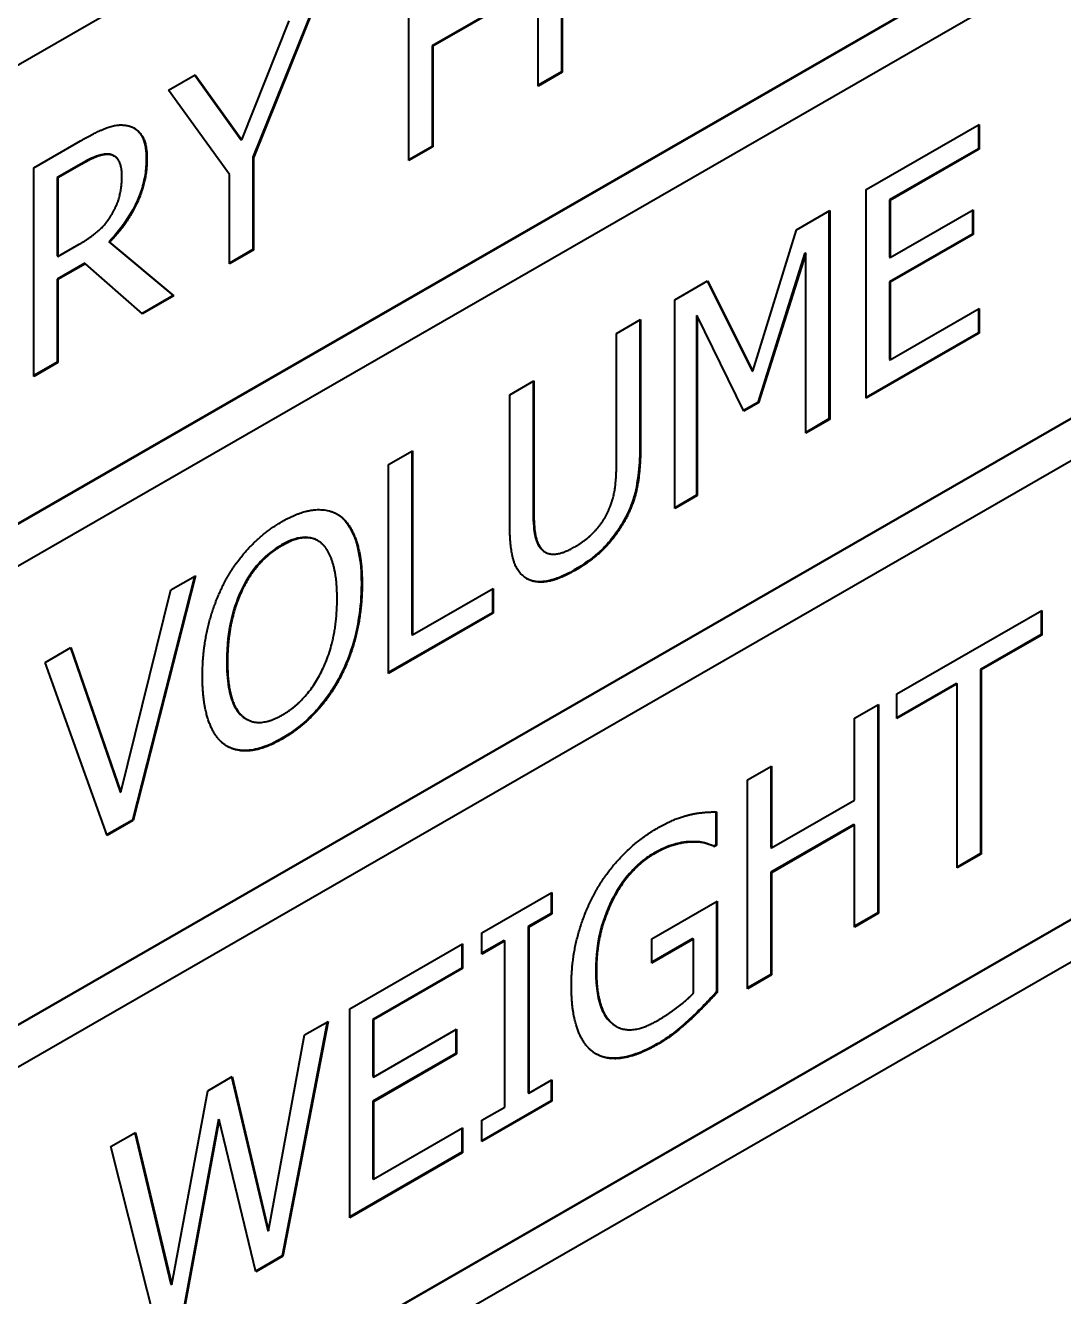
# Model space of a CAD drawing. Header units: millimetres. Extents: x 0 to 5945, y 0 to 4205.
# Drawn here: x 5615.7 to 5620.78, y 3417.95 to 3424.18 of the extents above; entities that cross this region are included whole.
import ezdxf

# ---------------------------------------------------------------- set-up
doc = ezdxf.new("R2010")
doc.units = ezdxf.units.MM
doc.header["$LTSCALE"] = 5
doc.layers.add('가시적인 것(ISO)', color=3, linetype='Continuous', lineweight=40)
doc.layers.add('가시적인 좁은 것(ISO)', color=3, linetype='Continuous', lineweight=35)

msp = doc.modelspace()

# ---------------------------------------------------------------- linework, layer by layer
at = {"layer": '가시적인 것(ISO)'}
for p, q in [((5611.495, 3421.5822), (5627.2282, 3430.6423)), ((5611.495, 3419.3381), (5627.2246, 3428.3961)), ((5627.2282, 3428.3941), (5611.495, 3419.334)), ((5611.495, 3419.1296), (5627.2282, 3428.1897)), ((5611.495, 3416.8854), (5627.2246, 3425.9435)), ((5627.2282, 3425.9414), (5611.495, 3416.8813)), ((5611.495, 3416.677), (5627.2282, 3425.7371)), ((5618.2122, 3423.8796), (5618.2122, 3424.9015)), ((5617.5783, 3423.5145), (5617.5783, 3424.5365)), ((5618.3261, 3424.3559), (5618.3261, 3423.9493)), ((5618.3296, 3424.3538), (5618.3296, 3423.9472)), ((5617.1113, 3424.2676), (5616.8148, 3423.5311)), ((5617.117, 3424.2708), (5616.8183, 3423.5291)), ((5618.0861, 3424.303), (5617.6922, 3424.0761)), ((5618.0897, 3424.301), (5617.6957, 3424.0741)), ((5616.7603, 3423.6157), (5616.9923, 3424.1991)), ((5617.6922, 3424.0761), (5617.6922, 3423.5842)), ((5617.6922, 3424.0761), (5617.6957, 3424.0741)), ((5617.6957, 3424.0741), (5617.6957, 3423.5822)), ((5616.4021, 3423.8592), (5616.5325, 3423.9343)), ((5616.531, 3423.9334), (5616.7567, 3423.6178)), ((5616.5325, 3423.9343), (5616.7603, 3423.6157)), ((5618.3261, 3423.9493), (5618.2122, 3423.8836)), ((5618.3296, 3423.9472), (5618.2122, 3423.8796)), ((5618.3261, 3423.9493), (5618.3296, 3423.9472)), ((5616.7008, 3423.4473), (5616.4021, 3423.8592)), ((5619.8173, 3423.3732), (5620.3703, 3423.6917)), ((5620.3668, 3423.6896), (5620.3668, 3423.5728)), ((5620.3703, 3423.6917), (5620.3703, 3423.5707)), ((5615.7439, 3423.4801), (5615.9716, 3423.6113)), ((5616.7567, 3423.6178), (5616.7603, 3423.6157)), ((5617.6922, 3423.5842), (5617.5783, 3423.5186)), ((5617.6957, 3423.5822), (5617.5783, 3423.5145)), ((5617.6922, 3423.5842), (5617.6957, 3423.5822)), ((5616.1338, 3423.5385), (5616.1373, 3423.5365)), ((5616.8148, 3423.5311), (5616.8183, 3423.5291)), ((5616.8148, 3423.5311), (5616.8148, 3423.0789)), ((5616.8183, 3423.5291), (5616.8183, 3423.0769)), ((5620.3668, 3423.5728), (5619.9313, 3423.322)), ((5620.3703, 3423.5707), (5619.9348, 3423.32)), ((5620.3668, 3423.5728), (5620.3703, 3423.5707)), ((5611.495, 3414.4328), (5627.2246, 3423.4908)), ((5627.2282, 3423.4888), (5611.495, 3414.4287)), ((5615.7439, 3422.4582), (5615.7439, 3423.4801)), ((5615.9746, 3423.4994), (5615.8578, 3423.4322)), ((5615.9781, 3423.4974), (5615.8613, 3423.4302)), ((5615.8578, 3423.4322), (5615.8613, 3423.4302)), ((5615.8578, 3423.4322), (5615.8578, 3423.0479)), ((5615.8613, 3423.4302), (5615.8613, 3423.0459)), ((5616.7008, 3423.0093), (5616.7008, 3423.4473)), ((5619.8173, 3422.3513), (5619.8173, 3423.3732)), ((5611.495, 3414.2243), (5627.2282, 3423.2844)), ((5619.9313, 3423.322), (5619.9348, 3423.32)), ((5619.9313, 3423.322), (5619.9313, 3423.0421)), ((5619.9348, 3423.32), (5619.9348, 3423.0401)), ((5619.9348, 3423.0401), (5620.3409, 3423.2739)), ((5620.3374, 3423.2719), (5620.3374, 3423.1551)), ((5620.3409, 3423.2739), (5620.3409, 3423.153)), ((5619.475, 3423.1761), (5619.6383, 3423.2701)), ((5619.6347, 3423.2681), (5619.6347, 3422.2502)), ((5619.6383, 3423.2701), (5619.6383, 3422.2482)), ((5619.2615, 3422.4842), (5619.475, 3423.1761)), ((5620.3374, 3423.1551), (5619.9313, 3422.9212)), ((5620.3409, 3423.153), (5619.9348, 3422.9191)), ((5620.3374, 3423.1551), (5620.3409, 3423.153)), ((5615.8613, 3423.0459), (5615.9645, 3423.1053)), ((5616.1099, 3423.1178), (5616.1135, 3423.1157)), ((5616.1099, 3423.1178), (5616.4244, 3422.8541)), ((5616.1135, 3423.1157), (5616.4279, 3422.8521)), ((5615.8578, 3423.0479), (5615.8613, 3423.0459)), ((5616.8148, 3423.0789), (5616.7008, 3423.0133)), ((5616.8183, 3423.0769), (5616.7008, 3423.0093)), ((5616.8148, 3423.0789), (5616.8183, 3423.0769)), ((5619.5173, 3423.0629), (5619.2866, 3422.3313)), ((5619.5208, 3423.0608), (5619.2902, 3422.3293)), ((5619.5173, 3423.0629), (5619.5208, 3423.0608)), ((5619.5208, 3422.1805), (5619.5208, 3423.0608)), ((5619.9313, 3423.0421), (5619.9348, 3423.0401)), ((5615.9925, 3423.012), (5615.8578, 3422.9345)), ((5615.996, 3423.01), (5615.8613, 3422.9325)), ((5615.9925, 3423.012), (5615.996, 3423.01)), ((5616.2753, 3422.7642), (5615.996, 3423.01)), ((5615.8578, 3422.9345), (5615.8613, 3422.9325)), ((5615.8578, 3422.9345), (5615.8578, 3422.5279)), ((5615.8613, 3422.9325), (5615.8613, 3422.5258)), ((5618.8804, 3422.8337), (5619.0409, 3422.9261)), ((5619.0389, 3422.925), (5619.258, 3422.4862)), ((5619.0409, 3422.9261), (5619.2615, 3422.4842)), ((5619.9313, 3422.9212), (5619.9348, 3422.9191)), ((5619.9313, 3422.9212), (5619.9313, 3422.5419)), ((5619.9348, 3422.9191), (5619.9348, 3422.5398)), ((5616.4244, 3422.8541), (5616.2726, 3422.7667)), ((5616.4279, 3422.8521), (5616.2753, 3422.7642)), ((5616.4244, 3422.8541), (5616.4279, 3422.8521)), ((5618.8804, 3421.8118), (5618.8804, 3422.8337)), ((5619.9348, 3422.5398), (5620.3703, 3422.7906)), ((5620.3668, 3422.7886), (5620.3668, 3422.6718)), ((5620.3703, 3422.7906), (5620.3703, 3422.6697)), ((5618.5946, 3422.6691), (5618.7121, 3422.7368)), ((5618.7086, 3422.7347), (5618.7086, 3422.1011)), ((5618.7121, 3422.7368), (5618.7121, 3422.0991)), ((5618.9865, 3422.7572), (5618.9865, 3421.8769)), ((5618.9865, 3422.7572), (5618.99, 3422.7552)), ((5619.2185, 3422.288), (5618.99, 3422.7552)), ((5618.99, 3422.7552), (5618.99, 3421.8749)), ((5618.5946, 3422.0281), (5618.5946, 3422.6691)), ((5620.3668, 3422.6718), (5619.8173, 3422.3554)), ((5620.3703, 3422.6697), (5619.8173, 3422.3513)), ((5620.3668, 3422.6718), (5620.3703, 3422.6697)), ((5615.8578, 3422.5279), (5615.7439, 3422.4623)), ((5615.8613, 3422.5258), (5615.7439, 3422.4582)), ((5615.8578, 3422.5279), (5615.8613, 3422.5258)), ((5619.9313, 3422.5419), (5619.9348, 3422.5398)), ((5619.258, 3422.4862), (5619.2615, 3422.4842)), ((5618.0725, 3422.3684), (5618.19, 3422.4361)), ((5618.1864, 3422.434), (5618.1864, 3421.8004)), ((5618.19, 3422.4361), (5618.19, 3421.7984)), ((5618.0725, 3421.7308), (5618.0725, 3422.3684)), ((5619.2866, 3422.3313), (5619.217, 3422.2912)), ((5619.2902, 3422.3293), (5619.2185, 3422.288)), ((5619.2866, 3422.3313), (5619.2902, 3422.3293)), ((5619.6347, 3422.2502), (5619.5208, 3422.1846)), ((5619.6383, 3422.2482), (5619.5208, 3422.1805)), ((5619.6347, 3422.2502), (5619.6383, 3422.2482)), ((5617.4787, 3422.0265), (5617.5962, 3422.0941)), ((5617.5926, 3422.0921), (5617.5926, 3421.1952)), ((5617.5962, 3422.0941), (5617.5962, 3421.1931)), ((5617.4787, 3421.0046), (5617.4787, 3422.0265)), ((5618.9865, 3421.8769), (5618.8804, 3421.8158)), ((5618.99, 3421.8749), (5618.8804, 3421.8118)), ((5618.9865, 3421.8769), (5618.99, 3421.8749)), ((5617.2402, 3421.7765), (5617.2438, 3421.7744)), ((5617.1296, 3421.6562), (5617.1332, 3421.6542)), ((5618.2433, 3421.6002), (5618.2468, 3421.5982)), ((5616.5292, 3421.4797), (5616.226, 3420.2872)), ((5616.5339, 3421.4824), (5616.2295, 3420.2852)), ((5616.4143, 3421.4136), (5616.5339, 3421.4824)), ((5618.1549, 3421.4693), (5618.157, 3421.4681)), ((5616.1693, 3420.4236), (5616.4143, 3421.4136)), ((5617.5962, 3421.1931), (5617.9908, 3421.4204)), ((5617.9873, 3421.4184), (5617.9873, 3421.3015)), ((5617.9908, 3421.4204), (5617.9908, 3421.2995)), ((5617.9873, 3421.3015), (5617.4787, 3421.0086)), ((5617.9908, 3421.2995), (5617.4787, 3421.0046)), ((5617.9873, 3421.3015), (5617.9908, 3421.2995)), ((5619.9663, 3420.9042), (5620.6769, 3421.3134)), ((5620.6733, 3421.3113), (5620.6733, 3421.1945)), ((5620.6769, 3421.3134), (5620.6769, 3421.1925)), ((5617.5926, 3421.1952), (5617.5962, 3421.1931)), ((5620.6733, 3421.1945), (5620.3768, 3421.0237)), ((5620.6769, 3421.1925), (5620.3803, 3421.0217)), ((5620.6733, 3421.1945), (5620.6769, 3421.1925)), ((5615.7983, 3421.0588), (5615.9244, 3421.1314)), ((5615.922, 3421.1301), (5616.1658, 3420.4257)), ((5615.9244, 3421.1314), (5616.1693, 3420.4236)), ((5616.1027, 3420.2122), (5615.7983, 3421.0588)), ((5620.3768, 3421.0237), (5620.3768, 3420.1227)), ((5620.3768, 3421.0237), (5620.3803, 3421.0217)), ((5620.3803, 3421.0217), (5620.3803, 3420.1207)), ((5620.2593, 3420.9561), (5619.9663, 3420.7874)), ((5620.2629, 3420.954), (5619.9663, 3420.7833)), ((5620.2593, 3420.9561), (5620.2629, 3420.954)), ((5620.2629, 3420.053), (5620.2629, 3420.954)), ((5619.76, 3420.7854), (5619.8775, 3420.853)), ((5619.874, 3420.851), (5619.874, 3419.8331)), ((5619.8775, 3420.853), (5619.8775, 3419.8311)), ((5619.9663, 3420.7833), (5619.9663, 3420.9042)), ((5616.7815, 3420.7825), (5616.785, 3420.7805)), ((5619.76, 3420.3846), (5619.76, 3420.7854)), ((5619.2357, 3420.4835), (5619.3532, 3420.5511)), ((5619.3496, 3420.5491), (5619.3496, 3420.1523)), ((5619.3532, 3420.5511), (5619.3532, 3420.1503)), ((5619.2357, 3419.4615), (5619.2357, 3420.4835)), ((5616.1658, 3420.4257), (5616.1693, 3420.4236)), ((5619.3532, 3420.1503), (5619.76, 3420.3846)), ((5616.226, 3420.2872), (5616.1015, 3420.2156)), ((5616.2295, 3420.2852), (5616.1027, 3420.2122)), ((5616.226, 3420.2872), (5616.2295, 3420.2852)), ((5619.081, 3420.3269), (5619.081, 3420.1649)), ((5619.0846, 3420.3269), (5619.0846, 3420.1629)), ((5619.7565, 3420.2657), (5619.3496, 3420.0314)), ((5619.76, 3420.2637), (5619.3532, 3420.0294)), ((5619.7565, 3420.2657), (5619.76, 3420.2637)), ((5619.76, 3419.7635), (5619.76, 3420.2637)), ((5618.9593, 3420.1809), (5618.9628, 3420.1789)), ((5619.081, 3420.1649), (5619.071, 3420.1592)), ((5619.0846, 3420.1629), (5619.0746, 3420.1571)), ((5619.081, 3420.1649), (5619.0846, 3420.1629)), ((5619.071, 3420.1592), (5619.0746, 3420.1571)), ((5619.3496, 3420.1523), (5619.3532, 3420.1503)), ((5620.3768, 3420.1227), (5620.2629, 3420.0571)), ((5620.3803, 3420.1207), (5620.2629, 3420.053)), ((5620.3768, 3420.1227), (5620.3803, 3420.1207)), ((5619.3496, 3420.0314), (5619.3532, 3420.0294)), ((5619.3496, 3420.0314), (5619.3496, 3419.5312)), ((5619.3532, 3420.0294), (5619.3532, 3419.5292)), ((5617.9364, 3419.7352), (5618.2788, 3419.9324)), ((5618.2752, 3419.9304), (5618.2752, 3419.8301)), ((5618.2788, 3419.9324), (5618.2788, 3419.828)), ((5618.7673, 3419.706), (5619.0882, 3419.8908)), ((5619.0846, 3419.8888), (5619.0846, 3419.4465)), ((5619.0882, 3419.8908), (5619.0882, 3419.4445)), ((5618.2752, 3419.8301), (5618.1628, 3419.7653)), ((5618.2788, 3419.828), (5618.1663, 3419.7633)), ((5618.2752, 3419.8301), (5618.2788, 3419.828)), ((5619.874, 3419.8331), (5619.76, 3419.7675)), ((5619.8775, 3419.8311), (5619.76, 3419.7635)), ((5619.874, 3419.8331), (5619.8775, 3419.8311)), ((5617.9364, 3419.6309), (5617.9364, 3419.7352)), ((5618.1628, 3419.7653), (5618.1663, 3419.7633)), ((5618.1628, 3419.7653), (5618.1628, 3418.9521)), ((5618.1663, 3419.7633), (5618.1663, 3418.95)), ((5617.2889, 3419.3624), (5617.8418, 3419.6808)), ((5617.8383, 3419.6787), (5617.8383, 3419.5619)), ((5617.8418, 3419.6808), (5617.8418, 3419.5599)), ((5618.0453, 3419.6977), (5617.9364, 3419.635)), ((5618.0488, 3419.6956), (5617.9364, 3419.6309)), ((5618.0453, 3419.6977), (5618.0488, 3419.6956)), ((5618.0488, 3418.8824), (5618.0488, 3419.6956)), ((5618.9686, 3419.7068), (5618.7673, 3419.5909)), ((5618.7673, 3419.5868), (5618.7673, 3419.706)), ((5618.9721, 3419.7048), (5618.7673, 3419.5868)), ((5618.9686, 3419.7068), (5618.9721, 3419.7048)), ((5618.9721, 3419.4406), (5618.9721, 3419.7048)), ((5617.8383, 3419.5619), (5617.4028, 3419.3111)), ((5617.8418, 3419.5599), (5617.4063, 3419.3091)), ((5617.8383, 3419.5619), (5617.8418, 3419.5599)), ((5619.3496, 3419.5312), (5619.2357, 3419.4656)), ((5619.3532, 3419.5292), (5619.2357, 3419.4615)), ((5619.3496, 3419.5312), (5619.3532, 3419.5292)), ((5619.0846, 3419.4465), (5619.0882, 3419.4445)), ((5617.2889, 3418.3404), (5617.2889, 3419.3624)), ((5617.1792, 3419.2992), (5616.958, 3418.154)), ((5617.1836, 3419.3017), (5616.9615, 3418.1519)), ((5617.0683, 3419.2353), (5617.1836, 3419.3017)), ((5617.4028, 3419.3111), (5617.4028, 3419.0312)), ((5617.4028, 3419.3111), (5617.4063, 3419.3091)), ((5617.4063, 3419.3091), (5617.4063, 3419.0292)), ((5618.5739, 3419.2907), (5618.5775, 3419.2887)), ((5616.8913, 3418.2763), (5617.0683, 3419.2353)), ((5617.4063, 3419.0292), (5617.8125, 3419.2631)), ((5617.8089, 3419.261), (5617.8089, 3419.1442)), ((5617.8125, 3419.2631), (5617.8125, 3419.1421)), ((5618.5909, 3419.279), (5618.5944, 3419.2769)), ((5617.8089, 3419.1442), (5617.4028, 3418.9103)), ((5617.8125, 3419.1421), (5617.4063, 3418.9083)), ((5617.8089, 3419.1442), (5617.8125, 3419.1421)), ((5616.5941, 3418.9623), (5616.7137, 3419.0311)), ((5616.711, 3419.0296), (5616.8878, 3418.2783)), ((5616.7137, 3419.0311), (5616.8913, 3418.2763)), ((5617.4028, 3419.0312), (5617.4063, 3419.0292)), ((5618.1663, 3418.95), (5618.2788, 3419.0148)), ((5618.2752, 3419.0128), (5618.2752, 3418.9125)), ((5618.2788, 3419.0148), (5618.2788, 3418.9105)), ((5616.4179, 3418.0136), (5616.5941, 3418.9623)), ((5618.1628, 3418.9521), (5618.1663, 3418.95)), ((5617.4028, 3418.9103), (5617.4028, 3418.531)), ((5617.4028, 3418.9103), (5617.4063, 3418.9083)), ((5617.4063, 3418.9083), (5617.4063, 3418.529)), ((5618.2752, 3418.9125), (5617.9364, 3418.7174)), ((5618.2788, 3418.9105), (5617.9364, 3418.7133)), ((5617.9364, 3418.8176), (5618.0488, 3418.8824)), ((5618.2752, 3418.9125), (5618.2788, 3418.9105)), ((5616.6464, 3418.8226), (5616.4717, 3417.8739)), ((5616.65, 3418.8205), (5616.4752, 3417.8718)), ((5616.6464, 3418.8226), (5616.65, 3418.8205)), ((5616.8297, 3418.076), (5616.65, 3418.8205)), ((5617.9364, 3418.7133), (5617.9364, 3418.8176)), ((5616.1192, 3418.6888), (5616.2403, 3418.7585)), ((5616.2376, 3418.7569), (5616.4144, 3418.0156)), ((5616.2403, 3418.7585), (5616.4179, 3418.0136)), ((5617.4063, 3418.529), (5617.8418, 3418.7798)), ((5617.8383, 3418.7777), (5617.8383, 3418.6609)), ((5617.8418, 3418.7798), (5617.8418, 3418.6589)), ((5616.3448, 3417.7968), (5616.1192, 3418.6888)), ((5617.8383, 3418.6609), (5617.2889, 3418.3445)), ((5617.8418, 3418.6589), (5617.2889, 3418.3404)), ((5617.8383, 3418.6609), (5617.8418, 3418.6589)), ((5617.4028, 3418.531), (5617.4063, 3418.529)), ((5616.8878, 3418.2783), (5616.8913, 3418.2763)), ((5616.958, 3418.154), (5616.8289, 3418.0796)), ((5616.9615, 3418.1519), (5616.8297, 3418.076)), ((5616.958, 3418.154), (5616.9615, 3418.1519)), ((5616.4144, 3418.0156), (5616.4179, 3418.0136))]:
    msp.add_line(p, q, dxfattribs=at)
for points, degree in [([(5615.9716, 3423.6113), (5616.0476, 3423.655), (5616.15, 3423.6949), (5616.1966, 3423.687)], 2), ([(5616.1966, 3423.687), (5616.2431, 3423.679), (5616.2968, 3423.6015), (5616.2968, 3423.5211)], 2), ([(5616.1185, 3423.5435), (5616.0934, 3423.5481), (5616.0268, 3423.5255), (5615.9781, 3423.4974)], 2), ([(5616.2968, 3423.5211), (5616.2968, 3423.4093), (5616.198, 3423.2009), (5616.1135, 3423.1157)], 2), ([(5616.1338, 3423.5385), (5616.128, 3423.5418), (5616.1217, 3423.5441), (5616.1149, 3423.5455)], 3), ([(5616.1744, 3423.4398), (5616.1744, 3423.4845), (5616.1471, 3423.5376), (5616.1185, 3423.5435)], 2), ([(5616.1242, 3423.2503), (5616.15, 3423.2933), (5616.1744, 3423.3868), (5616.1744, 3423.4398)], 2), ([(5615.9645, 3423.1053), (5616.0153, 3423.1346), (5616.0963, 3423.2019), (5616.1242, 3423.2503)], 2), ([(5618.7121, 3422.0991), (5618.7121, 3421.9923), (5618.6749, 3421.8184), (5618.6276, 3421.739)], 2), ([(5618.5567, 3421.8034), (5618.5789, 3421.8551), (5618.5946, 3421.9594), (5618.5946, 3422.0281)], 2), ([(5616.9587, 3421.7486), (5617.0489, 3421.8005), (5617.1936, 3421.811), (5617.2438, 3421.7744)], 2), ([(5617.2274, 3421.7849), (5617.2318, 3421.7823), (5617.2361, 3421.7795), (5617.2402, 3421.7765)], 3), ([(5618.19, 3421.7984), (5618.19, 3421.7272), (5618.2057, 3421.6402), (5618.2279, 3421.6141)], 2), ([(5618.3919, 3421.6249), (5618.4471, 3421.6566), (5618.533, 3421.7484), (5618.5567, 3421.8034)], 2), ([(5616.6743, 3421.4465), (5616.7259, 3421.5441), (5616.8699, 3421.6974), (5616.9587, 3421.7486)], 2), ([(5617.2438, 3421.7744), (5617.2939, 3421.7354), (5617.3498, 3421.5688), (5617.3498, 3421.4413)], 2), ([(5618.157, 3421.4681), (5618.1104, 3421.4942), (5618.0725, 3421.6214), (5618.0725, 3421.7308)], 2), ([(5618.6276, 3421.739), (5618.5853, 3421.6667), (5618.4736, 3421.556), (5618.3919, 3421.5089)], 2), ([(5617.1549, 3421.638), (5617.1198, 3421.6708), (5617.021, 3421.6669), (5616.9594, 3421.6314)], 2), ([(5616.9594, 3421.6314), (5616.8956, 3421.5947), (5616.7997, 3421.4881), (5616.7631, 3421.4124)], 2), ([(5617.2273, 3421.3707), (5617.2273, 3421.4718), (5617.1893, 3421.6064), (5617.1549, 3421.638)], 2), ([(5618.2244, 3421.6161), (5618.2299, 3421.6096), (5618.2362, 3421.6043), (5618.2433, 3421.6002)], 3), ([(5618.2279, 3421.6141), (5618.2516, 3421.5863), (5618.3332, 3421.5911), (5618.3919, 3421.6249)], 2), ([(5618.3919, 3421.5089), (5618.3139, 3421.464), (5618.1978, 3421.4444), (5618.157, 3421.4681)], 2), ([(5616.5683, 3420.9913), (5616.5683, 3421.1196), (5616.6235, 3421.3468), (5616.6743, 3421.4465)], 2), ([(5616.7631, 3421.4124), (5616.728, 3421.34), (5616.6908, 3421.1612), (5616.6908, 3421.0618)], 2), ([(5617.3498, 3421.4413), (5617.3498, 3421.3171), (5617.2953, 3421.0845), (5617.2438, 3420.9869)], 2), ([(5616.9594, 3420.8016), (5617.0819, 3420.8721), (5617.2273, 3421.1695), (5617.2273, 3421.3707)], 2), ([(5616.6908, 3421.0618), (5616.6908, 3420.8606), (5616.8369, 3420.731), (5616.9594, 3420.8016)], 2), ([(5616.6736, 3420.6585), (5616.6227, 3420.6972), (5616.5683, 3420.8654), (5616.5683, 3420.9913)], 2), ([(5617.2438, 3420.9869), (5617.1893, 3420.8843), (5617.0453, 3420.7335), (5616.9587, 3420.6836)], 2), ([(5616.9587, 3420.6836), (5616.8691, 3420.632), (5616.7259, 3420.6199), (5616.6736, 3420.6585)], 2), ([(5618.7952, 3420.248), (5618.8403, 3420.274), (5618.922, 3420.3061), (5618.9592, 3420.3143)], 2), ([(5618.9592, 3420.3143), (5618.9893, 3420.3217), (5619.0624, 3420.3273), (5619.0846, 3420.3269)], 2), ([(5618.4901, 3419.9323), (5618.5438, 3420.0304), (5618.7014, 3420.194), (5618.7952, 3420.248)], 2), ([(5618.9628, 3420.1789), (5618.927, 3420.179), (5618.8346, 3420.1531), (5618.7816, 3420.1226)], 2), ([(5619.0746, 3420.1571), (5619.0523, 3420.1667), (5619.0058, 3420.1805), (5618.9628, 3420.1789)], 2), ([(5618.7816, 3420.1226), (5618.6541, 3420.0492), (5618.4965, 3419.7365), (5618.4965, 3419.5518)], 2), ([(5618.374, 3419.4771), (5618.374, 3419.6005), (5618.4342, 3419.8306), (5618.4901, 3419.9323)], 2), ([(5618.4965, 3419.5518), (5618.4965, 3419.4491), (5618.5381, 3419.319), (5618.5775, 3419.2887)], 2), ([(5618.4894, 3419.1452), (5618.4335, 3419.1809), (5618.374, 3419.3471), (5618.374, 3419.4771)], 2), ([(5618.7902, 3419.3027), (5618.8396, 3419.3312), (5618.9385, 3419.4046), (5618.9721, 3419.4406)], 2), ([(5619.0882, 3419.4445), (5619.066, 3419.4201), (5618.99, 3419.3408), (5618.9578, 3419.3114)], 2), ([(5618.5739, 3419.2907), (5618.5793, 3419.2863), (5618.5849, 3419.2824), (5618.5909, 3419.279)], 3), ([(5618.5775, 3419.2887), (5618.6154, 3419.2575), (5618.7229, 3419.2639), (5618.7902, 3419.3027)], 2), ([(5618.9578, 3419.3114), (5618.9141, 3419.2714), (5618.8439, 3419.216), (5618.7945, 3419.1876)], 2), ([(5618.7945, 3419.1876), (5618.7007, 3419.1335), (5618.5452, 3419.1103), (5618.4894, 3419.1452)], 2)]:
    msp.add_open_spline(points, degree=degree, dxfattribs=at)
for points, knots in [([(5616.2325, 3423.6747), (5616.2361, 3423.6725), (5616.2397, 3423.67), (5616.2577, 3423.6559), (5616.2695, 3423.6411), (5616.2892, 3423.5941), (5616.2933, 3423.5595), (5616.2933, 3423.5232)], [-0.05042298, -0.05042298, -0.05042298, -0.05042298, -0.04588995, -0.04588995, -0.0266657, -0.0266657, 0, 0, 0, 0]), ([(5616.1149, 3423.5455), (5616.0972, 3423.5488), (5616.0774, 3423.5459), (5616.0416, 3423.5337), (5616.0168, 3423.5238), (5615.9746, 3423.4994)], [-0.08567867, -0.08567867, -0.08567867, -0.08567867, -0.03584693, -0.03584693, 0, 0, 0, 0]), ([(5616.2933, 3423.5232), (5616.2933, 3423.4987), (5616.2915, 3423.4731), (5616.2836, 3423.4222), (5616.2777, 3423.3973), (5616.2541, 3423.3236), (5616.2324, 3423.2815), (5616.1823, 3423.1989), (5616.1477, 3423.1558), (5616.1099, 3423.1178)], [-0.08383767, -0.08383767, -0.08383767, -0.08383767, -0.07041272, -0.07041272, -0.05799448, -0.05799448, -0.03422864, -0.03422864, 0, 0, 0, 0]), ([(5618.7086, 3422.1011), (5618.7086, 3422.0603), (5618.7065, 3422.0171), (5618.6938, 3421.9153), (5618.683, 3421.8777), (5618.6651, 3421.82), (5618.6472, 3421.7799), (5618.6241, 3421.7411)], [-0.04603098, -0.04603098, -0.04603098, -0.04603098, -0.03795406, -0.03795406, -0.02712384, -0.02712384, 0, 0, 0, 0]), ([(5618.1864, 3421.8004), (5618.1864, 3421.7333), (5618.1916, 3421.6996), (5618.2002, 3421.6557), (5618.2098, 3421.6332), (5618.2244, 3421.6161)], [-0.03660059, -0.03660059, -0.03660059, -0.03660059, -0.02245525, -0.02245525, 0, 0, 0, 0]), ([(5617.2402, 3421.7765), (5617.2788, 3421.7465), (5617.3028, 3421.7003), (5617.3387, 3421.5932), (5617.3462, 3421.5197), (5617.3462, 3421.4433)], [-0.09854339, -0.09854339, -0.09854339, -0.09854339, -0.05603488, -0.05603488, 0, 0, 0, 0]), ([(5618.6241, 3421.7411), (5618.6101, 3421.7172), (5618.5949, 3421.6945), (5618.5577, 3421.6461), (5618.5392, 3421.6265), (5618.483, 3421.5709), (5618.4338, 3421.5371), (5618.3884, 3421.511)], [-0.06002364, -0.06002364, -0.06002364, -0.06002364, -0.05048049, -0.05048049, -0.03855798, -0.03855798, 0, 0, 0, 0]), ([(5617.1296, 3421.6562), (5617.1231, 3421.66), (5617.1163, 3421.6631), (5617.0933, 3421.6705), (5617.0764, 3421.672), (5617.0256, 3421.6671), (5616.991, 3421.6537), (5616.9559, 3421.6334)], [-0.05452309, -0.05452309, -0.05452309, -0.05452309, -0.04668159, -0.04668159, -0.0298476, -0.0298476, 0, 0, 0, 0]), ([(5616.9559, 3421.6334), (5616.9326, 3421.62), (5616.9092, 3421.604), (5616.8603, 3421.5623), (5616.8411, 3421.5408), (5616.8011, 3421.4911), (5616.7786, 3421.4537), (5616.7596, 3421.4144)], [-0.05013354, -0.05013354, -0.05013354, -0.05013354, -0.03915095, -0.03915095, -0.02635267, -0.02635267, 0, 0, 0, 0]), ([(5618.3884, 3421.511), (5618.3606, 3421.4949), (5618.3324, 3421.4809), (5618.2808, 3421.4618), (5618.2574, 3421.4559), (5618.2047, 3421.4515), (5618.1778, 3421.4563), (5618.1546, 3421.4694)], [-0.07265851, -0.07265851, -0.07265851, -0.07265851, -0.04900249, -0.04900249, -0.02818557, -0.02818557, -0.00045948, -0.00045948, -0.00045948, -0.00045948]), ([(5616.7596, 3421.4144), (5616.7338, 3421.3612), (5616.717, 3421.3058), (5616.6972, 3421.2108), (5616.6873, 3421.1477), (5616.6873, 3421.0638)], [-0.1397911, -0.1397911, -0.1397911, -0.1397911, -0.0615246, -0.0615246, 0, 0, 0, 0]), ([(5617.3462, 3421.4433), (5617.3462, 3421.3186), (5617.3259, 3421.2244), (5617.2924, 3421.104), (5617.2702, 3421.0456), (5617.2402, 3420.9889)], [-0.07947298, -0.07947298, -0.07947298, -0.07947298, -0.03850411, -0.03850411, 0, 0, 0, 0]), ([(5616.6873, 3421.0638), (5616.6873, 3421.0202), (5616.6898, 3420.9771), (5616.7022, 3420.9044), (5616.711, 3420.873), (5616.7429, 3420.8093), (5616.7649, 3420.792), (5616.7815, 3420.7825)], [-0.10428566, -0.10428566, -0.10428566, -0.10428566, -0.08816651, -0.08816651, -0.07438287, -0.07438287, -0.05498021, -0.05498021, -0.05498021, -0.05498021]), ([(5617.2402, 3420.9889), (5617.2226, 3420.9556), (5617.203, 3420.9236), (5617.1534, 3420.8537), (5617.1286, 3420.8264), (5617.0632, 3420.758), (5617.0097, 3420.7171), (5616.9551, 3420.6856)], [-0.07035374, -0.07035374, -0.07035374, -0.07035374, -0.05988371, -0.05988371, -0.04632861, -0.04632861, 0, 0, 0, 0]), ([(5616.9551, 3420.6856), (5616.9235, 3420.6674), (5616.8918, 3420.6524), (5616.8319, 3420.6327), (5616.8041, 3420.6275), (5616.7442, 3420.6268), (5616.7145, 3420.6341), (5616.6882, 3420.6488)], [-0.09093446, -0.09093446, -0.09093446, -0.09093446, -0.06411402, -0.06411402, -0.03908731, -0.03908731, -0.00753045, -0.00753045, -0.00753045, -0.00753045]), ([(5618.9593, 3420.1809), (5618.928, 3420.181), (5618.896, 3420.1733), (5618.8449, 3420.159), (5618.8115, 3420.1439), (5618.7781, 3420.1246)], [-0.04479022, -0.04479022, -0.04479022, -0.04479022, -0.02837861, -0.02837861, 0, 0, 0, 0]), ([(5619.071, 3420.1592), (5619.0563, 3420.1655), (5619.0411, 3420.171), (5619.0076, 3420.1809), (5618.9831, 3420.1818), (5618.9593, 3420.1809)], [-0.0416334, -0.0416334, -0.0416334, -0.0416334, -0.02229884, -0.02229884, 0, 0, 0, 0]), ([(5618.7781, 3420.1246), (5618.7589, 3420.1136), (5618.7397, 3420.1007), (5618.7031, 3420.0713), (5618.6858, 3420.0553), (5618.6382, 3420.0043), (5618.6113, 3419.9666), (5618.5659, 3419.8861), (5618.5407, 3419.8333), (5618.5007, 3419.6926), (5618.493, 3419.6205), (5618.493, 3419.5538)], [-0.1907263, -0.1907263, -0.1907263, -0.1907263, -0.1642279, -0.1642279, -0.13916, -0.13916, -0.092705, -0.092705, -0.0489224, -0.0489224, 0, 0, 0, 0]), ([(5618.493, 3419.5538), (5618.493, 3419.4598), (5618.506, 3419.4039), (5618.533, 3419.3354), (5618.5503, 3419.3089), (5618.5739, 3419.2907)], [-0.06571072, -0.06571072, -0.06571072, -0.06571072, -0.03072622, -0.03072622, 0, 0, 0, 0]), ([(5619.0846, 3419.4465), (5619.0619, 3419.4215), (5619.0302, 3419.3884), (5619.0017, 3419.3587), (5618.9778, 3419.3349), (5618.9543, 3419.3135)], [-0.02607044, -0.02607044, -0.02607044, -0.02607044, -0.02082006, -0.02082006, 0, 0, 0, 0]), ([(5618.9543, 3419.3135), (5618.9283, 3419.2897), (5618.9021, 3419.2667), (5618.8485, 3419.2244), (5618.8183, 3419.2054), (5618.791, 3419.1896)], [-0.04611182, -0.04611182, -0.04611182, -0.04611182, -0.02323585, -0.02323585, 0, 0, 0, 0]), ([(5618.791, 3419.1896), (5618.7571, 3419.1701), (5618.7232, 3419.1538), (5618.659, 3419.1311), (5618.6282, 3419.1238), (5618.5594, 3419.1187), (5618.5238, 3419.1258), (5618.4928, 3419.1431)], [-0.0951454, -0.0951454, -0.0951454, -0.0951454, -0.0664999, -0.0664999, -0.03983799, -0.03983799, -0.00281639, -0.00281639, -0.00281639, -0.00281639])]:
    msp.add_open_spline(points, degree=3, knots=knots, dxfattribs=at)
at = {"layer": '가시적인 좁은 것(ISO)'}
for p, q in [((5616.1149, 3423.5455), (5616.1185, 3423.5435)), ((5616.2933, 3423.5232), (5616.2968, 3423.5211)), ((5615.9746, 3423.4994), (5615.9781, 3423.4974)), ((5618.7086, 3422.1011), (5618.7121, 3422.0991)), ((5618.1864, 3421.8004), (5618.19, 3421.7984)), ((5618.6241, 3421.7411), (5618.6276, 3421.739)), ((5616.9559, 3421.6334), (5616.9594, 3421.6314)), ((5618.2244, 3421.6161), (5618.2279, 3421.6141)), ((5618.3884, 3421.511), (5618.3919, 3421.5089)), ((5616.7596, 3421.4144), (5616.7631, 3421.4124)), ((5617.3462, 3421.4433), (5617.3498, 3421.4413)), ((5616.6873, 3421.0638), (5616.6908, 3421.0618)), ((5617.2402, 3420.9889), (5617.2438, 3420.9869)), ((5616.9551, 3420.6856), (5616.9587, 3420.6836)), ((5618.7781, 3420.1246), (5618.7816, 3420.1226)), ((5618.493, 3419.5538), (5618.4965, 3419.5518)), ((5618.9543, 3419.3135), (5618.9578, 3419.3114)), ((5618.791, 3419.1896), (5618.7945, 3419.1876))]:
    msp.add_line(p, q, dxfattribs=at)

doc.saveas('drawing.dxf')
